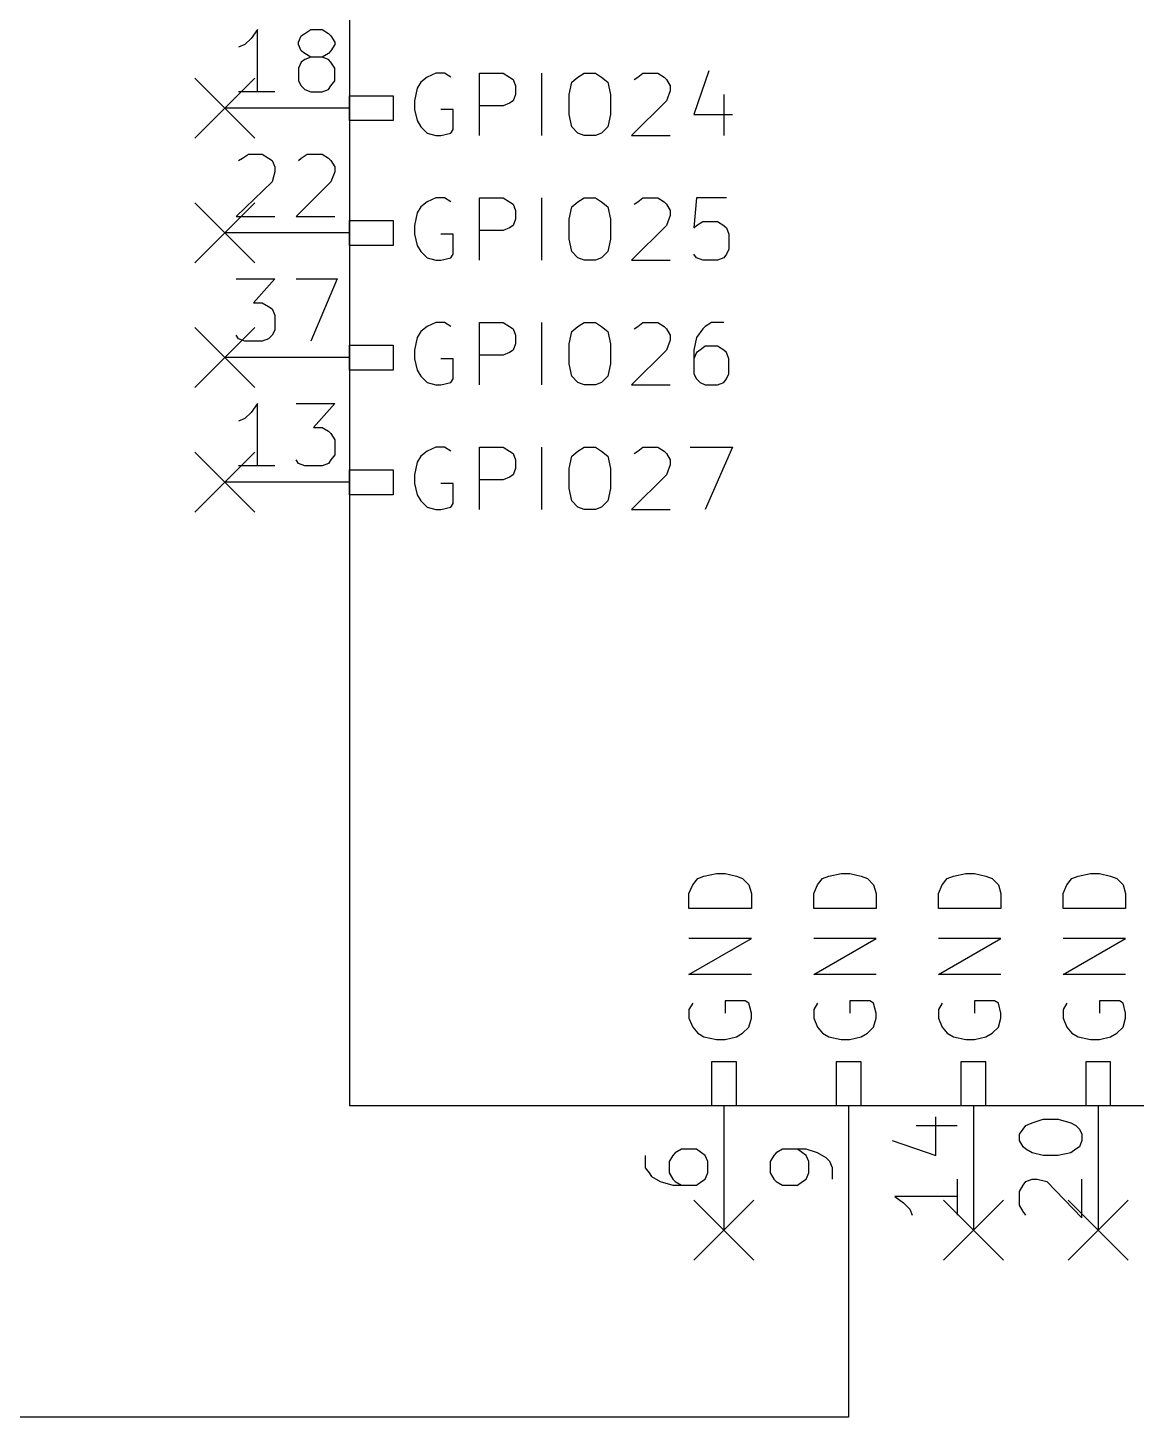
# Model space of a CAD drawing. Extents: x 0.4 to 11.3, y -7.9 to -0.4.
# Drawn here: x 7.642 to 8.53, y -4.15 to -3.035 of the extents above; entities that cross this region are included whole.
import ezdxf

# ---------------------------------------------------------------- set-up
doc = ezdxf.new("R2010")
doc.units = 0
doc.header["$MEASUREMENT"] = 0
for name, color, linetype in [('BLUE2', 5, 'CONTINUOUS'), ('CYAN2', 4, 'CONTINUOUS'), ('GREEN2', 3, 'CONTINUOUS'), ('LYELLOW', 51, 'CONTINUOUS'), ('RED2', 1, 'CONTINUOUS')]:
    doc.layers.add(name, color=color, linetype=linetype)

msp = doc.modelspace()

# ---------------------------------------------------------------- linework, layer by layer
at = {"layer": 'BLUE2', "linetype": 'CONTINUOUS'}
for p, q in [((7.776, -3.076), (7.824, -3.124)), ((7.824, -3.076), (7.776, -3.124)), ((7.776, -3.176), (7.824, -3.224)), ((7.824, -3.176), (7.776, -3.224)), ((7.776, -3.276), (7.824, -3.324)), ((7.824, -3.276), (7.776, -3.324)), ((7.776, -3.376), (7.824, -3.424)), ((7.824, -3.376), (7.776, -3.424)), ((8.176, -3.976), (8.224, -4.024)), ((8.224, -3.976), (8.176, -4.024)), ((8.376, -3.976), (8.424, -4.024)), ((8.424, -3.976), (8.376, -4.024)), ((8.476, -3.976), (8.524, -4.024)), ((8.524, -3.976), (8.476, -4.024))]:
    msp.add_line(p, q, dxfattribs=at)
at = {"layer": 'CYAN2', "linetype": 'CONTINUOUS'}
for p, q in [((7.962, -3.075), (7.957, -3.079)), ((7.969, -3.072), (7.962, -3.075)), ((7.976, -3.072), (7.969, -3.072)), ((7.981, -3.075), (7.976, -3.072)), ((8.004, -3.122), (8.004, -3.072)), ((8.004, -3.072), (8.023, -3.072)), ((8.023, -3.072), (8.028, -3.075)), ((8.028, -3.075), (8.031, -3.077)), ((8.054, -3.122), (8.054, -3.072)), ((8.078, -3.079), (8.083, -3.075)), ((8.083, -3.075), (8.088, -3.072)), ((8.088, -3.072), (8.097, -3.072)), ((8.097, -3.072), (8.102, -3.075)), ((8.102, -3.075), (8.107, -3.079)), ((8.128, -3.077), (8.131, -3.075)), ((8.131, -3.075), (8.135, -3.072)), ((8.135, -3.072), (8.147, -3.072)), ((8.147, -3.072), (8.152, -3.075)), ((8.152, -3.075), (8.154, -3.077)), ((8.188, -3.07), (8.176, -3.105)), ((7.954, -3.084), (7.952, -3.094)), ((7.957, -3.079), (7.954, -3.084)), ((8.031, -3.077), (8.033, -3.082)), ((8.033, -3.082), (8.033, -3.089)), ((8.076, -3.089), (8.078, -3.079)), ((8.107, -3.079), (8.109, -3.089)), ((8.154, -3.077), (8.157, -3.082)), ((8.157, -3.086), (8.154, -3.094)), ((8.157, -3.082), (8.157, -3.086)), ((7.952, -3.094), (7.952, -3.101)), ((8.023, -3.098), (8.004, -3.098)), ((8.028, -3.096), (8.023, -3.098)), ((8.031, -3.094), (8.028, -3.096)), ((8.033, -3.089), (8.031, -3.094)), ((8.076, -3.105), (8.076, -3.089)), ((8.109, -3.089), (8.109, -3.105)), ((8.154, -3.094), (8.126, -3.122)), ((8.2, -3.089), (8.2, -3.122)), ((7.952, -3.101), (7.954, -3.11)), ((7.983, -3.101), (7.973, -3.101)), ((7.983, -3.117), (7.983, -3.101)), ((8.078, -3.115), (8.076, -3.105)), ((8.109, -3.105), (8.107, -3.115)), ((8.176, -3.105), (8.207, -3.105)), ((7.954, -3.11), (7.957, -3.115)), ((7.957, -3.115), (7.962, -3.12)), ((7.962, -3.12), (7.969, -3.122)), ((7.973, -3.122), (7.981, -3.12)), ((7.981, -3.12), (7.983, -3.117)), ((8.083, -3.12), (8.078, -3.115)), ((8.088, -3.122), (8.083, -3.12)), ((8.102, -3.12), (8.097, -3.122)), ((8.107, -3.115), (8.102, -3.12)), ((7.969, -3.122), (7.973, -3.122)), ((8.097, -3.122), (8.088, -3.122)), ((8.126, -3.122), (8.157, -3.122)), ((7.962, -3.175), (7.957, -3.179)), ((7.969, -3.172), (7.962, -3.175)), ((7.976, -3.172), (7.969, -3.172)), ((7.981, -3.175), (7.976, -3.172)), ((8.004, -3.222), (8.004, -3.172)), ((8.004, -3.172), (8.023, -3.172)), ((8.023, -3.172), (8.028, -3.175)), ((8.028, -3.175), (8.031, -3.177)), ((8.054, -3.222), (8.054, -3.172)), ((8.078, -3.179), (8.083, -3.175)), ((8.083, -3.175), (8.088, -3.172)), ((8.088, -3.172), (8.097, -3.172)), ((8.097, -3.172), (8.102, -3.175)), ((8.102, -3.175), (8.107, -3.179)), ((8.128, -3.177), (8.131, -3.175)), ((8.131, -3.175), (8.135, -3.172)), ((8.135, -3.172), (8.147, -3.172)), ((8.147, -3.172), (8.152, -3.175)), ((8.152, -3.175), (8.154, -3.177)), ((8.178, -3.172), (8.176, -3.196)), ((8.202, -3.172), (8.178, -3.172)), ((7.954, -3.184), (7.952, -3.194)), ((7.957, -3.179), (7.954, -3.184)), ((8.031, -3.177), (8.033, -3.182)), ((8.033, -3.182), (8.033, -3.189)), ((8.076, -3.189), (8.078, -3.179)), ((8.107, -3.179), (8.109, -3.189)), ((8.154, -3.177), (8.157, -3.182)), ((8.157, -3.186), (8.154, -3.194)), ((8.157, -3.182), (8.157, -3.186)), ((7.952, -3.194), (7.952, -3.201)), ((8.023, -3.198), (8.004, -3.198)), ((8.028, -3.196), (8.023, -3.198)), ((8.031, -3.194), (8.028, -3.196)), ((8.033, -3.189), (8.031, -3.194)), ((8.076, -3.205), (8.076, -3.189)), ((8.109, -3.189), (8.109, -3.205)), ((8.154, -3.194), (8.126, -3.222)), ((8.176, -3.196), (8.178, -3.194)), ((8.178, -3.194), (8.183, -3.191)), ((8.183, -3.191), (8.195, -3.191)), ((8.195, -3.191), (8.2, -3.194)), ((8.2, -3.194), (8.202, -3.196)), ((8.202, -3.196), (8.204, -3.201)), ((7.952, -3.201), (7.954, -3.21)), ((7.983, -3.201), (7.973, -3.201)), ((7.983, -3.217), (7.983, -3.201)), ((8.078, -3.215), (8.076, -3.205)), ((8.109, -3.205), (8.107, -3.215)), ((8.204, -3.201), (8.204, -3.213)), ((7.954, -3.21), (7.957, -3.215)), ((7.957, -3.215), (7.962, -3.22)), ((7.962, -3.22), (7.969, -3.222)), ((7.973, -3.222), (7.981, -3.22)), ((7.981, -3.22), (7.983, -3.217)), ((8.083, -3.22), (8.078, -3.215)), ((8.088, -3.222), (8.083, -3.22)), ((8.102, -3.22), (8.097, -3.222)), ((8.107, -3.215), (8.102, -3.22)), ((8.178, -3.22), (8.176, -3.217)), ((8.183, -3.222), (8.178, -3.22)), ((8.2, -3.22), (8.195, -3.222)), ((8.202, -3.217), (8.2, -3.22)), ((8.204, -3.213), (8.202, -3.217)), ((7.969, -3.222), (7.973, -3.222)), ((8.097, -3.222), (8.088, -3.222)), ((8.126, -3.222), (8.157, -3.222)), ((8.195, -3.222), (8.183, -3.222)), ((7.962, -3.275), (7.957, -3.279)), ((7.969, -3.272), (7.962, -3.275)), ((7.976, -3.272), (7.969, -3.272)), ((7.981, -3.275), (7.976, -3.272)), ((8.004, -3.322), (8.004, -3.272)), ((8.004, -3.272), (8.023, -3.272)), ((8.023, -3.272), (8.028, -3.275)), ((8.028, -3.275), (8.031, -3.277)), ((8.054, -3.322), (8.054, -3.272)), ((8.078, -3.279), (8.083, -3.275)), ((8.083, -3.275), (8.088, -3.272)), ((8.088, -3.272), (8.097, -3.272)), ((8.097, -3.272), (8.102, -3.275)), ((8.102, -3.275), (8.107, -3.279)), ((8.128, -3.277), (8.131, -3.275)), ((8.131, -3.275), (8.135, -3.272)), ((8.135, -3.272), (8.147, -3.272)), ((8.147, -3.272), (8.152, -3.275)), ((8.152, -3.275), (8.154, -3.277)), ((8.185, -3.275), (8.183, -3.277)), ((8.19, -3.272), (8.185, -3.275)), ((8.2, -3.272), (8.19, -3.272)), ((7.954, -3.284), (7.952, -3.294)), ((7.957, -3.279), (7.954, -3.284)), ((8.031, -3.277), (8.033, -3.282)), ((8.033, -3.282), (8.033, -3.289)), ((8.076, -3.289), (8.078, -3.279)), ((8.107, -3.279), (8.109, -3.289)), ((8.154, -3.277), (8.157, -3.282)), ((8.157, -3.286), (8.154, -3.294)), ((8.157, -3.282), (8.157, -3.286)), ((8.178, -3.284), (8.176, -3.294)), ((8.183, -3.277), (8.178, -3.284)), ((7.952, -3.294), (7.952, -3.301)), ((8.023, -3.298), (8.004, -3.298)), ((8.028, -3.296), (8.023, -3.298)), ((8.031, -3.294), (8.028, -3.296)), ((8.033, -3.289), (8.031, -3.294)), ((8.076, -3.305), (8.076, -3.289)), ((8.109, -3.289), (8.109, -3.305)), ((8.154, -3.294), (8.126, -3.322)), ((8.176, -3.294), (8.176, -3.313)), ((8.178, -3.296), (8.176, -3.301)), ((8.181, -3.294), (8.178, -3.296)), ((8.185, -3.291), (8.181, -3.294)), ((8.195, -3.291), (8.185, -3.291)), ((8.2, -3.294), (8.195, -3.291)), ((8.202, -3.296), (8.2, -3.294)), ((8.204, -3.301), (8.202, -3.296)), ((7.952, -3.301), (7.954, -3.31)), ((7.954, -3.31), (7.957, -3.315)), ((7.983, -3.301), (7.973, -3.301)), ((7.983, -3.317), (7.983, -3.301)), ((8.078, -3.315), (8.076, -3.305)), ((8.109, -3.305), (8.107, -3.315)), ((8.204, -3.313), (8.204, -3.301)), ((7.957, -3.315), (7.962, -3.32)), ((7.962, -3.32), (7.969, -3.322)), ((7.973, -3.322), (7.981, -3.32)), ((7.981, -3.32), (7.983, -3.317)), ((8.083, -3.32), (8.078, -3.315)), ((8.088, -3.322), (8.083, -3.32)), ((8.102, -3.32), (8.097, -3.322)), ((8.107, -3.315), (8.102, -3.32)), ((8.176, -3.313), (8.178, -3.317)), ((8.178, -3.317), (8.181, -3.32)), ((8.181, -3.32), (8.185, -3.322)), ((8.195, -3.322), (8.2, -3.32)), ((8.2, -3.32), (8.202, -3.317)), ((8.202, -3.317), (8.204, -3.313)), ((7.969, -3.322), (7.973, -3.322)), ((8.097, -3.322), (8.088, -3.322)), ((8.126, -3.322), (8.157, -3.322)), ((8.185, -3.322), (8.195, -3.322)), ((7.962, -3.375), (7.957, -3.379)), ((7.969, -3.372), (7.962, -3.375)), ((7.976, -3.372), (7.969, -3.372)), ((7.981, -3.375), (7.976, -3.372)), ((8.004, -3.422), (8.004, -3.372)), ((8.004, -3.372), (8.023, -3.372)), ((8.023, -3.372), (8.028, -3.375)), ((8.028, -3.375), (8.031, -3.377)), ((8.054, -3.422), (8.054, -3.372)), ((8.078, -3.379), (8.083, -3.375)), ((8.083, -3.375), (8.088, -3.372)), ((8.088, -3.372), (8.097, -3.372)), ((8.097, -3.372), (8.102, -3.375)), ((8.102, -3.375), (8.107, -3.379)), ((8.128, -3.377), (8.131, -3.375)), ((8.131, -3.375), (8.135, -3.372)), ((8.135, -3.372), (8.147, -3.372)), ((8.147, -3.372), (8.152, -3.375)), ((8.152, -3.375), (8.154, -3.377)), ((8.173, -3.372), (8.207, -3.372)), ((8.207, -3.372), (8.185, -3.422)), ((7.954, -3.384), (7.952, -3.394)), ((7.957, -3.379), (7.954, -3.384)), ((8.031, -3.377), (8.033, -3.382)), ((8.033, -3.382), (8.033, -3.389)), ((8.076, -3.389), (8.078, -3.379)), ((8.107, -3.379), (8.109, -3.389)), ((8.154, -3.377), (8.157, -3.382)), ((8.157, -3.386), (8.154, -3.394)), ((8.157, -3.382), (8.157, -3.386)), ((7.952, -3.394), (7.952, -3.401)), ((8.023, -3.398), (8.004, -3.398)), ((8.028, -3.396), (8.023, -3.398)), ((8.031, -3.394), (8.028, -3.396)), ((8.033, -3.389), (8.031, -3.394)), ((8.076, -3.405), (8.076, -3.389)), ((8.109, -3.389), (8.109, -3.405)), ((8.154, -3.394), (8.126, -3.422)), ((7.952, -3.401), (7.954, -3.41)), ((7.954, -3.41), (7.957, -3.415)), ((7.983, -3.401), (7.973, -3.401)), ((7.983, -3.417), (7.983, -3.401)), ((8.078, -3.415), (8.076, -3.405)), ((8.109, -3.405), (8.107, -3.415)), ((7.957, -3.415), (7.962, -3.42)), ((7.962, -3.42), (7.969, -3.422)), ((7.973, -3.422), (7.981, -3.42)), ((7.981, -3.42), (7.983, -3.417)), ((8.083, -3.42), (8.078, -3.415)), ((8.088, -3.422), (8.083, -3.42)), ((8.102, -3.42), (8.097, -3.422)), ((8.107, -3.415), (8.102, -3.42)), ((7.969, -3.422), (7.973, -3.422)), ((8.097, -3.422), (8.088, -3.422)), ((8.126, -3.422), (8.157, -3.422)), ((8.175, -3.723), (8.179, -3.718)), ((8.179, -3.718), (8.184, -3.716)), ((8.184, -3.716), (8.194, -3.714)), ((8.194, -3.714), (8.201, -3.714)), ((8.201, -3.714), (8.21, -3.716)), ((8.21, -3.716), (8.215, -3.718)), ((8.215, -3.718), (8.22, -3.723)), ((8.275, -3.723), (8.279, -3.718)), ((8.279, -3.718), (8.284, -3.716)), ((8.284, -3.716), (8.294, -3.714)), ((8.294, -3.714), (8.301, -3.714)), ((8.301, -3.714), (8.31, -3.716)), ((8.31, -3.716), (8.315, -3.718)), ((8.315, -3.718), (8.32, -3.723)), ((8.375, -3.723), (8.379, -3.718)), ((8.379, -3.718), (8.384, -3.716)), ((8.384, -3.716), (8.394, -3.714)), ((8.394, -3.714), (8.401, -3.714)), ((8.401, -3.714), (8.41, -3.716)), ((8.41, -3.716), (8.415, -3.718)), ((8.415, -3.718), (8.42, -3.723)), ((8.475, -3.723), (8.479, -3.718)), ((8.479, -3.718), (8.484, -3.716)), ((8.484, -3.716), (8.494, -3.714)), ((8.494, -3.714), (8.501, -3.714)), ((8.501, -3.714), (8.51, -3.716)), ((8.51, -3.716), (8.515, -3.718)), ((8.515, -3.718), (8.52, -3.723)), ((8.172, -3.73), (8.175, -3.723)), ((8.172, -3.742), (8.172, -3.73)), ((8.22, -3.723), (8.222, -3.73)), ((8.222, -3.73), (8.222, -3.742)), ((8.272, -3.73), (8.275, -3.723)), ((8.272, -3.742), (8.272, -3.73)), ((8.32, -3.723), (8.322, -3.73)), ((8.322, -3.73), (8.322, -3.742)), ((8.372, -3.73), (8.375, -3.723)), ((8.372, -3.742), (8.372, -3.73)), ((8.42, -3.723), (8.422, -3.73)), ((8.422, -3.73), (8.422, -3.742)), ((8.472, -3.73), (8.475, -3.723)), ((8.472, -3.742), (8.472, -3.73)), ((8.52, -3.723), (8.522, -3.73)), ((8.522, -3.73), (8.522, -3.742)), ((8.222, -3.742), (8.172, -3.742)), ((8.322, -3.742), (8.272, -3.742)), ((8.422, -3.742), (8.372, -3.742)), ((8.522, -3.742), (8.472, -3.742)), ((8.172, -3.795), (8.222, -3.766)), ((8.222, -3.766), (8.172, -3.766)), ((8.272, -3.795), (8.322, -3.766)), ((8.322, -3.766), (8.272, -3.766)), ((8.372, -3.795), (8.422, -3.766)), ((8.422, -3.766), (8.372, -3.766)), ((8.472, -3.795), (8.522, -3.766)), ((8.522, -3.766), (8.472, -3.766)), ((8.222, -3.795), (8.172, -3.795)), ((8.322, -3.795), (8.272, -3.795)), ((8.422, -3.795), (8.372, -3.795)), ((8.522, -3.795), (8.472, -3.795)), ((8.175, -3.818), (8.172, -3.823)), ((8.217, -3.816), (8.201, -3.816)), ((8.201, -3.816), (8.201, -3.826)), ((8.22, -3.818), (8.217, -3.816)), ((8.222, -3.826), (8.22, -3.818)), ((8.275, -3.818), (8.272, -3.823)), ((8.317, -3.816), (8.301, -3.816)), ((8.301, -3.816), (8.301, -3.826)), ((8.32, -3.818), (8.317, -3.816)), ((8.322, -3.826), (8.32, -3.818)), ((8.375, -3.818), (8.372, -3.823)), ((8.417, -3.816), (8.401, -3.816)), ((8.401, -3.816), (8.401, -3.826)), ((8.42, -3.818), (8.417, -3.816)), ((8.422, -3.826), (8.42, -3.818)), ((8.475, -3.818), (8.472, -3.823)), ((8.517, -3.816), (8.501, -3.816)), ((8.501, -3.816), (8.501, -3.826)), ((8.52, -3.818), (8.517, -3.816)), ((8.522, -3.826), (8.52, -3.818)), ((8.172, -3.823), (8.172, -3.83)), ((8.172, -3.83), (8.175, -3.837)), ((8.22, -3.837), (8.222, -3.83)), ((8.222, -3.83), (8.222, -3.826)), ((8.272, -3.823), (8.272, -3.83)), ((8.272, -3.83), (8.275, -3.837)), ((8.32, -3.837), (8.322, -3.83)), ((8.322, -3.83), (8.322, -3.826)), ((8.372, -3.823), (8.372, -3.83)), ((8.372, -3.83), (8.375, -3.837)), ((8.42, -3.837), (8.422, -3.83)), ((8.422, -3.83), (8.422, -3.826)), ((8.472, -3.823), (8.472, -3.83)), ((8.472, -3.83), (8.475, -3.837)), ((8.52, -3.837), (8.522, -3.83)), ((8.522, -3.83), (8.522, -3.826)), ((8.175, -3.837), (8.179, -3.842)), ((8.179, -3.842), (8.184, -3.845)), ((8.184, -3.845), (8.194, -3.847)), ((8.201, -3.847), (8.21, -3.845)), ((8.21, -3.845), (8.215, -3.842)), ((8.215, -3.842), (8.22, -3.837)), ((8.275, -3.837), (8.279, -3.842)), ((8.279, -3.842), (8.284, -3.845)), ((8.284, -3.845), (8.294, -3.847)), ((8.301, -3.847), (8.31, -3.845)), ((8.31, -3.845), (8.315, -3.842)), ((8.315, -3.842), (8.32, -3.837)), ((8.375, -3.837), (8.379, -3.842)), ((8.379, -3.842), (8.384, -3.845)), ((8.384, -3.845), (8.394, -3.847)), ((8.401, -3.847), (8.41, -3.845)), ((8.41, -3.845), (8.415, -3.842)), ((8.415, -3.842), (8.42, -3.837)), ((8.475, -3.837), (8.479, -3.842)), ((8.479, -3.842), (8.484, -3.845)), ((8.484, -3.845), (8.494, -3.847)), ((8.501, -3.847), (8.51, -3.845)), ((8.51, -3.845), (8.515, -3.842)), ((8.515, -3.842), (8.52, -3.837)), ((8.194, -3.847), (8.201, -3.847)), ((8.294, -3.847), (8.301, -3.847)), ((8.394, -3.847), (8.401, -3.847)), ((8.494, -3.847), (8.501, -3.847))]:
    msp.add_line(p, q, dxfattribs=at)
at = {"layer": 'GREEN2', "linetype": 'CONTINUOUS'}
for p, q in [((8.3, -4), (8.3, -4.15)), ((8.3, -4.15), (7.15, -4.15))]:
    msp.add_line(p, q, dxfattribs=at)
at = {"layer": 'LYELLOW', "linetype": 'CONTINUOUS'}
for p, q in [((7.9, -1.5), (7.9, -3.9)), ((7.9, -3.9), (9.3, -3.9))]:
    msp.add_line(p, q, dxfattribs=at)
at = {"layer": 'RED2', "linetype": 'CONTINUOUS'}
for p, q in [((7.9, -1.5), (7.9, -3.9)), ((7.9, -1.5), (7.9, -3.9)), ((7.826, -3.037), (7.821, -3.044)), ((7.826, -3.087), (7.826, -3.037)), ((7.859, -3.047), (7.861, -3.042)), ((7.861, -3.042), (7.864, -3.04)), ((7.864, -3.04), (7.869, -3.037)), ((7.869, -3.037), (7.878, -3.037)), ((7.878, -3.037), (7.883, -3.04)), ((7.883, -3.04), (7.885, -3.042)), ((7.885, -3.042), (7.888, -3.047)), ((7.816, -3.049), (7.811, -3.051)), ((7.821, -3.044), (7.816, -3.049)), ((7.859, -3.049), (7.859, -3.047)), ((7.861, -3.054), (7.859, -3.049)), ((7.888, -3.049), (7.885, -3.054)), ((7.888, -3.047), (7.888, -3.049)), ((7.861, -3.063), (7.859, -3.068)), ((7.864, -3.056), (7.861, -3.054)), ((7.864, -3.061), (7.861, -3.063)), ((7.869, -3.059), (7.864, -3.056)), ((7.869, -3.059), (7.864, -3.061)), ((7.878, -3.059), (7.869, -3.059)), ((7.883, -3.056), (7.878, -3.059)), ((7.883, -3.061), (7.878, -3.059)), ((7.885, -3.054), (7.883, -3.056)), ((7.885, -3.063), (7.883, -3.061)), ((7.888, -3.068), (7.885, -3.063)), ((7.859, -3.068), (7.859, -3.078)), ((7.888, -3.078), (7.888, -3.068)), ((7.84, -3.087), (7.811, -3.087)), ((7.859, -3.078), (7.861, -3.082)), ((7.861, -3.082), (7.864, -3.085)), ((7.864, -3.085), (7.869, -3.087)), ((7.869, -3.087), (7.878, -3.087)), ((7.878, -3.087), (7.883, -3.085)), ((7.883, -3.085), (7.885, -3.082)), ((7.885, -3.082), (7.888, -3.078)), ((7.9, -3.11), (7.9, -3.09)), ((7.9, -3.09), (7.935, -3.09)), ((7.935, -3.09), (7.935, -3.11)), ((7.9, -3.1), (7.8, -3.1)), ((7.935, -3.11), (7.9, -3.11)), ((7.811, -3.142), (7.814, -3.14)), ((7.814, -3.14), (7.819, -3.137)), ((7.819, -3.137), (7.83, -3.137)), ((7.83, -3.137), (7.835, -3.14)), ((7.835, -3.14), (7.838, -3.142)), ((7.838, -3.142), (7.84, -3.147)), ((7.859, -3.142), (7.861, -3.14)), ((7.861, -3.14), (7.866, -3.137)), ((7.866, -3.137), (7.878, -3.137)), ((7.878, -3.137), (7.883, -3.14)), ((7.883, -3.14), (7.885, -3.142)), ((7.885, -3.142), (7.888, -3.147)), ((7.84, -3.151), (7.838, -3.159)), ((7.84, -3.147), (7.84, -3.151)), ((7.888, -3.151), (7.885, -3.159)), ((7.888, -3.147), (7.888, -3.151)), ((7.838, -3.159), (7.809, -3.187)), ((7.885, -3.159), (7.857, -3.187)), ((7.809, -3.187), (7.84, -3.187)), ((7.857, -3.187), (7.888, -3.187)), ((7.9, -3.21), (7.9, -3.19)), ((7.9, -3.19), (7.935, -3.19)), ((7.935, -3.19), (7.935, -3.21)), ((7.9, -3.2), (7.8, -3.2)), ((7.935, -3.21), (7.9, -3.21)), ((7.809, -3.237), (7.84, -3.237)), ((7.84, -3.237), (7.823, -3.256)), ((7.857, -3.237), (7.89, -3.237)), ((7.89, -3.237), (7.869, -3.287)), ((7.823, -3.256), (7.83, -3.256)), ((7.83, -3.256), (7.835, -3.259)), ((7.835, -3.259), (7.838, -3.261)), ((7.838, -3.261), (7.84, -3.266)), ((7.84, -3.266), (7.84, -3.278)), ((7.811, -3.285), (7.809, -3.282)), ((7.816, -3.287), (7.811, -3.285)), ((7.83, -3.287), (7.816, -3.287)), ((7.835, -3.285), (7.83, -3.287)), ((7.838, -3.282), (7.835, -3.285)), ((7.84, -3.278), (7.838, -3.282)), ((7.9, -3.31), (7.9, -3.29)), ((7.9, -3.29), (7.935, -3.29)), ((7.935, -3.29), (7.935, -3.31)), ((7.9, -3.3), (7.8, -3.3)), ((7.935, -3.31), (7.9, -3.31)), ((7.826, -3.337), (7.821, -3.344)), ((7.826, -3.387), (7.826, -3.337)), ((7.857, -3.337), (7.888, -3.337)), ((7.888, -3.337), (7.871, -3.356)), ((7.816, -3.349), (7.811, -3.351)), ((7.821, -3.344), (7.816, -3.349)), ((7.871, -3.356), (7.878, -3.356)), ((7.878, -3.356), (7.883, -3.359)), ((7.883, -3.359), (7.885, -3.361)), ((7.885, -3.361), (7.888, -3.366)), ((7.888, -3.366), (7.888, -3.378)), ((7.84, -3.387), (7.811, -3.387)), ((7.859, -3.385), (7.857, -3.382)), ((7.864, -3.387), (7.859, -3.385)), ((7.878, -3.387), (7.864, -3.387)), ((7.883, -3.385), (7.878, -3.387)), ((7.885, -3.382), (7.883, -3.385)), ((7.888, -3.378), (7.885, -3.382)), ((7.9, -3.41), (7.9, -3.39)), ((7.9, -3.39), (7.935, -3.39)), ((7.935, -3.39), (7.935, -3.41)), ((7.9, -3.4), (7.8, -3.4)), ((7.935, -3.41), (7.9, -3.41)), ((8.19, -3.865), (8.19, -3.9)), ((8.21, -3.865), (8.19, -3.865)), ((8.21, -3.9), (8.21, -3.865)), ((8.29, -3.865), (8.29, -3.9)), ((8.31, -3.865), (8.29, -3.865)), ((8.31, -3.9), (8.31, -3.865)), ((8.39, -3.865), (8.39, -3.9)), ((8.41, -3.865), (8.39, -3.865)), ((8.41, -3.9), (8.41, -3.865)), ((8.49, -3.865), (8.49, -3.9)), ((8.51, -3.865), (8.49, -3.865)), ((8.51, -3.9), (8.51, -3.865)), ((7.9, -3.9), (9.3, -3.9)), ((7.9, -3.9), (9.3, -3.9)), ((8.19, -3.9), (8.21, -3.9)), ((8.2, -3.9), (8.2, -4)), ((8.29, -3.9), (8.31, -3.9)), ((8.3, -3.9), (8.3, -4)), ((8.39, -3.9), (8.41, -3.9)), ((8.4, -3.9), (8.4, -4)), ((8.49, -3.9), (8.51, -3.9)), ((8.5, -3.9), (8.5, -4)), ((8.37, -3.94), (8.37, -3.909)), ((8.447, -3.914), (8.456, -3.911)), ((8.456, -3.911), (8.468, -3.911)), ((8.468, -3.911), (8.478, -3.914)), ((8.354, -3.916), (8.387, -3.916)), ((8.437, -3.923), (8.44, -3.919)), ((8.437, -3.928), (8.437, -3.923)), ((8.44, -3.919), (8.442, -3.916)), ((8.442, -3.916), (8.447, -3.914)), ((8.478, -3.914), (8.482, -3.916)), ((8.482, -3.916), (8.485, -3.919)), ((8.485, -3.919), (8.487, -3.923)), ((8.487, -3.923), (8.487, -3.928)), ((8.335, -3.928), (8.37, -3.94)), ((8.44, -3.933), (8.437, -3.928)), ((8.442, -3.935), (8.44, -3.933)), ((8.485, -3.933), (8.482, -3.935)), ((8.487, -3.928), (8.485, -3.933)), ((8.137, -3.94), (8.137, -3.95)), ((8.159, -3.94), (8.156, -3.945)), ((8.156, -3.945), (8.156, -3.954)), ((8.161, -3.938), (8.159, -3.94)), ((8.166, -3.935), (8.161, -3.938)), ((8.178, -3.935), (8.166, -3.935)), ((8.182, -3.938), (8.178, -3.935)), ((8.185, -3.94), (8.182, -3.938)), ((8.187, -3.945), (8.185, -3.94)), ((8.187, -3.954), (8.187, -3.945)), ((8.24, -3.94), (8.237, -3.945)), ((8.237, -3.945), (8.237, -3.954)), ((8.242, -3.938), (8.24, -3.94)), ((8.247, -3.935), (8.242, -3.938)), ((8.266, -3.935), (8.247, -3.935)), ((8.263, -3.938), (8.259, -3.935)), ((8.266, -3.94), (8.263, -3.938)), ((8.275, -3.938), (8.266, -3.935)), ((8.268, -3.945), (8.266, -3.94)), ((8.268, -3.954), (8.268, -3.945)), ((8.282, -3.942), (8.275, -3.938)), ((8.285, -3.945), (8.282, -3.942)), ((8.287, -3.95), (8.285, -3.945)), ((8.447, -3.938), (8.442, -3.935)), ((8.456, -3.94), (8.447, -3.938)), ((8.468, -3.94), (8.456, -3.94)), ((8.478, -3.938), (8.468, -3.94)), ((8.482, -3.935), (8.478, -3.938)), ((8.137, -3.95), (8.14, -3.954)), ((8.14, -3.954), (8.142, -3.957)), ((8.156, -3.954), (8.159, -3.959)), ((8.185, -3.959), (8.187, -3.954)), ((8.237, -3.954), (8.24, -3.959)), ((8.266, -3.959), (8.268, -3.954)), ((8.287, -3.959), (8.287, -3.95)), ((8.142, -3.957), (8.149, -3.961)), ((8.149, -3.961), (8.159, -3.964)), ((8.159, -3.959), (8.161, -3.961)), ((8.159, -3.964), (8.178, -3.964)), ((8.161, -3.961), (8.166, -3.964)), ((8.178, -3.964), (8.182, -3.961)), ((8.182, -3.961), (8.185, -3.959)), ((8.24, -3.959), (8.242, -3.961)), ((8.242, -3.961), (8.247, -3.964)), ((8.247, -3.964), (8.259, -3.964)), ((8.259, -3.964), (8.263, -3.961)), ((8.263, -3.961), (8.266, -3.959)), ((8.387, -3.959), (8.387, -3.988)), ((8.437, -3.969), (8.44, -3.964)), ((8.44, -3.964), (8.442, -3.961)), ((8.442, -3.961), (8.447, -3.959)), ((8.447, -3.959), (8.451, -3.959)), ((8.451, -3.959), (8.459, -3.961)), ((8.459, -3.961), (8.487, -3.99)), ((8.487, -3.99), (8.487, -3.959)), ((8.387, -3.973), (8.337, -3.973)), ((8.337, -3.973), (8.344, -3.978)), ((8.344, -3.978), (8.349, -3.983)), ((8.437, -3.98), (8.437, -3.969)), ((8.349, -3.983), (8.351, -3.988)), ((8.44, -3.985), (8.437, -3.98)), ((8.442, -3.988), (8.44, -3.985))]:
    msp.add_line(p, q, dxfattribs=at)

doc.saveas('drawing.dxf')
